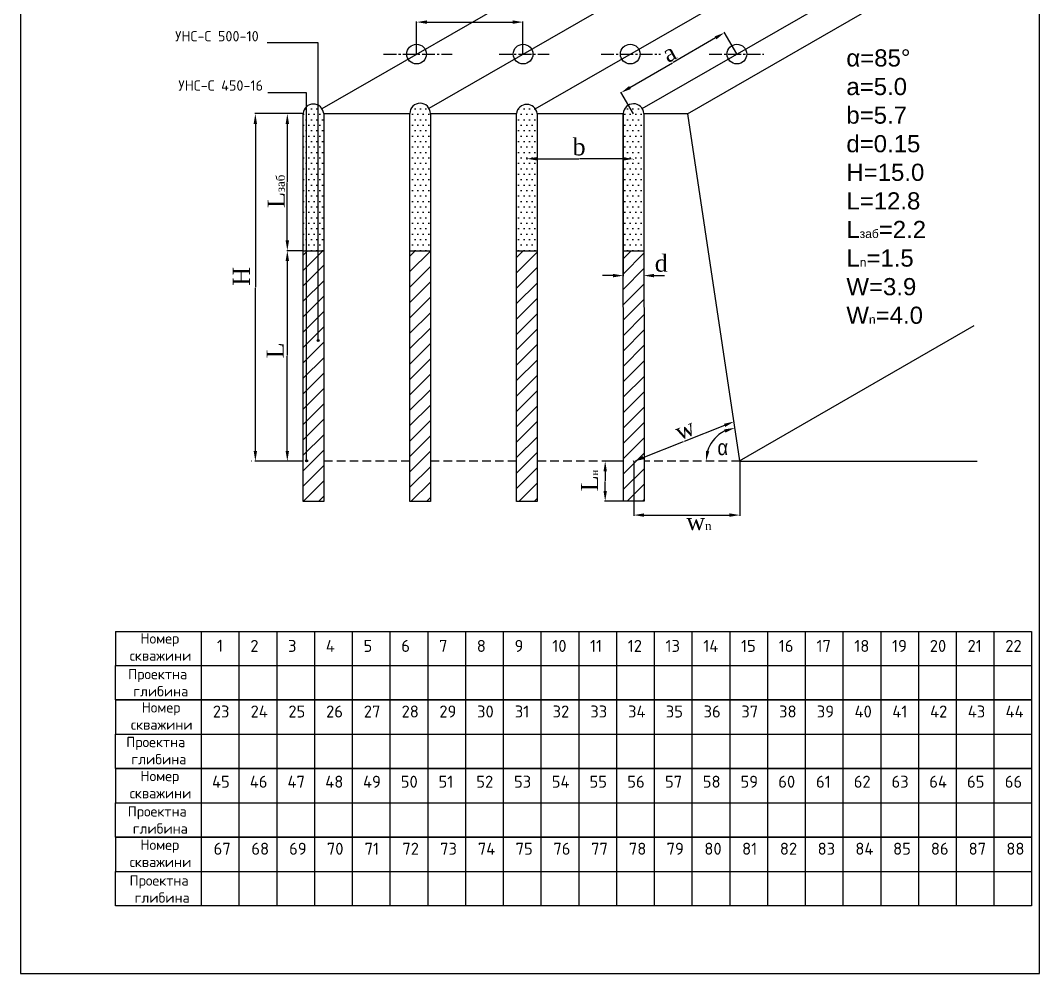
# Model space of a CAD drawing. Header units: metres. Extents: x -151 to 671, y 3490 to 3917.
# Drawn here: x -150.9 to 146.1, y 3490.4 to 3768.3 of the extents above; entities that cross this region are included whole.
import ezdxf

# ---------------------------------------------------------------- set-up
doc = ezdxf.new("R2010")
doc.units = ezdxf.units.M
doc.header["$LTSCALE"] = 5
doc.linetypes.add('CENTER2', pattern=[1.125, 0.75, -0.125, 0.125, -0.125])
doc.linetypes.add('DASHED', pattern=[0.75, 0.5, -0.25])
doc.styles.get("Standard").update_dxf_attribs({"font": 'simplex.shx'})
doc.styles.add('СПДС', font='isocpeur.ttf')
doc.dimstyles.get("Standard").update_dxf_attribs({"dimtxt": 0.18, "dimasz": 0.18, "dimexe": 0.18, "dimexo": 0.0625, "dimgap": 0.09, "dimtad": 0, "dimtih": 1, "dimtoh": 1, "dimdec": 4, "dimzin": 0, "dimdsep": 46, "dimtxsty": 'Standard', "dimcen": 0.09, "dimadec": 0, "dimazin": 0, "dimtfac": 1, "dimtdec": 4, "dimtofl": 0, "dimtmove": 0, "dimatfit": 3, "dimfxl": 1, "dimtolj": 1, "dimtzin": 0, "dimarcsym": 0})

# ---------------------------------------------------------------- blocks, each defined once
blk = doc.blocks.new('*D121')
at = {"color": 0, "lineweight": -2, "transparency": 16777216}
for p, q in [((-35.43, 3758.56), (-35.43, 3768.01)), ((-32.43, 3767.83), (-7.45, 3767.83)), ((-4.45, 3758.56), (-4.45, 3768.01))]:
    blk.add_line(p, q, dxfattribs=at)
at = {"color": 0, "transparency": 16777216}
for points in [[(-32.43, 3768.33), (-32.43, 3767.33), (-35.43, 3767.83)], [(-7.45, 3768.33), (-7.45, 3767.33), (-4.45, 3767.83)]]:
    blk.add_solid(points, dxfattribs=at)
at = {"layer": 'Defpoints', "color": 0, "transparency": 16777216}
for p in [(-4.45, 3767.83), (-35.43, 3758.5), (-4.45, 3758.5)]:
    blk.add_point(p, dxfattribs=at)
at = {"color": 0, "transparency": 16777216, "insert": (-19.94, 3767.93), "char_height": 0.0001, "attachment_point": 5}
blk.add_mtext('\\A1;b', dxfattribs=at)
blk = doc.blocks.new('*D124')
at = {"color": 0, "lineweight": -2, "transparency": 16777216}
for p, q in [((24.79, 3741.15), (24.79, 3693.74)), ((30.79, 3741.15), (30.79, 3693.74)), ((21.79, 3693.92), (18.79, 3693.92)), ((33.79, 3693.92), (36.79, 3693.92))]:
    blk.add_line(p, q, dxfattribs=at)
at = {"color": 0, "transparency": 16777216}
for points in [[(21.79, 3694.42), (21.79, 3693.42), (24.79, 3693.92)], [(33.79, 3694.42), (33.79, 3693.42), (30.79, 3693.92)]]:
    blk.add_solid(points, dxfattribs=at)
at = {"layer": 'Defpoints', "color": 0, "transparency": 16777216}
for p in [(24.79, 3741.21), (30.79, 3741.21), (24.79, 3693.92)]:
    blk.add_point(p, dxfattribs=at)
at = {"color": 0, "transparency": 16777216, "insert": (27.79, 3694.02), "char_height": 0.0001, "attachment_point": 5}
blk.add_mtext('\\A1;d', dxfattribs=at)
blk = doc.blocks.new('*D125')
at = {"color": 0, "lineweight": -2, "transparency": 16777216}
for p, q in [((-3.3, 3727.96), (-3.3, 3727.82)), ((-0.3, 3727.99), (11.86, 3727.97)), ((24.68, 3727.94), (12.06, 3727.97)), ((27.68, 3727.9), (27.68, 3727.76))]:
    blk.add_line(p, q, dxfattribs=at)
at = {"color": 0, "transparency": 16777216}
for points in [[(-0.3, 3728.49), (-0.3, 3727.49), (-3.3, 3728)], [(24.68, 3728.44), (24.68, 3727.44), (27.68, 3727.94)]]:
    blk.add_solid(points, dxfattribs=at)
at = {"layer": 'Defpoints', "color": 0, "transparency": 16777216}
for p in [(-3.3, 3728.02), (27.68, 3727.96), (27.68, 3727.94)]:
    blk.add_point(p, dxfattribs=at)
at = {"color": 0, "transparency": 16777216, "insert": (11.96, 3727.97), "char_height": 0.0001, "attachment_point": 5}
blk.add_mtext('\\A1;b', dxfattribs=at)
blk = doc.blocks.new('*D126')
at = {"color": 0, "lineweight": -2, "transparency": 16777216}
for p, q in [((51.69, 3763.24), (39.32, 3756.05)), ((57.88, 3758.55), (54.2, 3764.9)), ((26.76, 3748.76), (39.13, 3755.94)), ((27.76, 3741.06), (24.07, 3747.41))]:
    blk.add_line(p, q, dxfattribs=at)
at = {"color": 0, "transparency": 16777216}
for points in [[(51.44, 3763.67), (51.94, 3762.8), (54.29, 3764.74)], [(26.51, 3749.19), (27.01, 3748.32), (24.16, 3747.25)]]:
    blk.add_solid(points, dxfattribs=at)
at = {"layer": 'Defpoints', "color": 0, "transparency": 16777216}
for p in [(54.29, 3764.74), (57.91, 3758.5), (27.79, 3741)]:
    blk.add_point(p, dxfattribs=at)
at = {"color": 0, "transparency": 16777216, "insert": (39.23, 3756), "char_height": 0.001, "attachment_point": 5}
blk.add_mtext('\\A1;34.8345', dxfattribs=at)
blk = doc.blocks.new('*D127')
at = {"color": 0, "lineweight": -2, "transparency": 16777216}
for start, end in [(122.9007, 162.4064), (116.1276, 122.8735)]:
    blk.add_arc((58.72, 3639.82), 9.81, start, end, dxfattribs=at)
at = {"color": 0, "transparency": 16777216}
for points in [[(54.25, 3649.1), (54.55, 3648.15), (57.27, 3649.52)], [(49.87, 3642.71), (48.88, 3642.86), (48.91, 3639.82)]]:
    blk.add_solid(points, dxfattribs=at)
at = {"layer": 'Defpoints', "color": 0, "transparency": 16777216}
for p in [(43.53, 3741.06), (50, 3644.3), (30.79, 3639.82), (58.71, 3639.89), (58.83, 3639.82)]:
    blk.add_point(p, dxfattribs=at)
at = {"color": 0, "transparency": 16777216, "insert": (53.4, 3648.06), "char_height": 0.001, "attachment_point": 5}
blk.add_mtext('\\A1;81°', dxfattribs=at)
blk = doc.blocks.new('*D128')
at = {"color": 0, "lineweight": -2, "transparency": 16777216}
for p, q in [((27.88, 3639.7), (27.88, 3623.92)), ((58.74, 3639.76), (58.74, 3623.92)), ((30.88, 3624.1), (55.74, 3624.1))]:
    blk.add_line(p, q, dxfattribs=at)
at = {"color": 0, "transparency": 16777216}
for points in [[(30.88, 3624.6), (30.88, 3623.6), (27.88, 3624.1)], [(55.74, 3624.6), (55.74, 3623.6), (58.74, 3624.1)]]:
    blk.add_solid(points, dxfattribs=at)
at = {"layer": 'Defpoints', "color": 0, "transparency": 16777216}
for p in [(27.88, 3639.76), (58.74, 3639.82), (58.74, 3624.1)]:
    blk.add_point(p, dxfattribs=at)
at = {"color": 0, "transparency": 16777216, "insert": (43.31, 3624.2), "char_height": 0.0001, "attachment_point": 5}
blk.add_mtext('\\A1;30.8616', dxfattribs=at)
blk = doc.blocks.new('*D129')
at = {"color": 0, "lineweight": -2, "transparency": 16777216}
for p, q in [((54.31, 3650.26), (42.58, 3645.6)), ((57.1, 3651.37), (57.03, 3651.53)), ((30.64, 3640.87), (42.38, 3645.52)), ((27.86, 3639.76), (27.79, 3639.93))]:
    blk.add_line(p, q, dxfattribs=at)
at = {"color": 0, "transparency": 16777216}
for points in [[(54.13, 3650.72), (54.49, 3649.79), (57.1, 3651.37)], [(30.46, 3641.33), (30.83, 3640.4), (27.86, 3639.76)]]:
    blk.add_solid(points, dxfattribs=at)
at = {"layer": 'Defpoints', "color": 0, "transparency": 16777216}
for p in [(57.1, 3651.37), (57.12, 3651.31), (27.88, 3639.7)]:
    blk.add_point(p, dxfattribs=at)
at = {"color": 0, "transparency": 16777216, "insert": (42.48, 3645.56), "char_height": 0.0001, "attachment_point": 5}
blk.add_mtext('\\A1;31.4616', dxfattribs=at)
blk = doc.blocks.new('*D130')
at = {"color": 0, "lineweight": -2, "transparency": 16777216}
for p, q in [((-68.56, 3741.16), (-73.27, 3741.16)), ((-73.09, 3738.16), (-73.09, 3721.27)), ((-73.09, 3704.17), (-73.09, 3721.07)), ((-68.48, 3701.17), (-73.27, 3701.17))]:
    blk.add_line(p, q, dxfattribs=at)
at = {"color": 0, "transparency": 16777216}
for points in [[(-73.59, 3738.16), (-72.59, 3738.16), (-73.09, 3741.16)], [(-73.59, 3704.17), (-72.59, 3704.17), (-73.09, 3701.17)]]:
    blk.add_solid(points, dxfattribs=at)
at = {"layer": 'Defpoints', "color": 0, "transparency": 16777216}
for p in [(-68.49, 3741.16), (-73.09, 3701.17), (-68.42, 3701.17)]:
    blk.add_point(p, dxfattribs=at)
at = {"color": 0, "transparency": 16777216, "insert": (-73.09, 3721.17), "char_height": 0.0001, "attachment_point": 5}
blk.add_mtext('\\A1;39.9941', dxfattribs=at)
blk = doc.blocks.new('*D131')
at = {"color": 0, "lineweight": -2, "transparency": 16777216}
for p, q in [((-68.56, 3701.17), (-73.27, 3701.17)), ((-73.09, 3698.17), (-73.09, 3670.6)), ((-73.09, 3642.82), (-73.09, 3670.4)), ((-68.56, 3639.82), (-73.27, 3639.82))]:
    blk.add_line(p, q, dxfattribs=at)
at = {"color": 0, "transparency": 16777216}
for points in [[(-73.59, 3698.17), (-72.59, 3698.17), (-73.09, 3701.17)], [(-73.59, 3642.82), (-72.59, 3642.82), (-73.09, 3639.82)]]:
    blk.add_solid(points, dxfattribs=at)
at = {"layer": 'Defpoints', "color": 0, "transparency": 16777216}
for p in [(-68.49, 3701.17), (-73.09, 3639.82), (-68.49, 3639.82)]:
    blk.add_point(p, dxfattribs=at)
at = {"color": 0, "transparency": 16777216, "insert": (-73.09, 3670.5), "char_height": 0.0001, "attachment_point": 5}
blk.add_mtext('\\A1;61.3489', dxfattribs=at)
blk = doc.blocks.new('*D132')
at = {"color": 0, "lineweight": -2, "transparency": 16777216}
for p, q in [((-68.56, 3741.16), (-82.59, 3741.16)), ((-82.41, 3738.16), (-82.41, 3690.59)), ((-82.41, 3642.82), (-82.41, 3690.39)), ((-68.62, 3639.82), (-82.59, 3639.82))]:
    blk.add_line(p, q, dxfattribs=at)
at = {"color": 0, "transparency": 16777216}
for points in [[(-82.91, 3738.16), (-81.91, 3738.16), (-82.41, 3741.16)], [(-82.91, 3642.82), (-81.91, 3642.82), (-82.41, 3639.82)]]:
    blk.add_solid(points, dxfattribs=at)
at = {"layer": 'Defpoints', "color": 0, "transparency": 16777216}
for p in [(-68.49, 3741.16), (-82.41, 3639.82), (-68.56, 3639.82)]:
    blk.add_point(p, dxfattribs=at)
at = {"color": 0, "transparency": 16777216, "insert": (-82.41, 3690.49), "char_height": 0.0001, "attachment_point": 5}
blk.add_mtext('\\A1;101.3430', dxfattribs=at)
blk = doc.blocks.new('*D133')
at = {"color": 0, "lineweight": -2, "transparency": 16777216}
for p, q in [((24.73, 3639.82), (19.36, 3639.82)), ((19.54, 3636.82), (19.54, 3634.09)), ((19.54, 3631.16), (19.54, 3633.89)), ((24.82, 3628.16), (19.36, 3628.16))]:
    blk.add_line(p, q, dxfattribs=at)
at = {"color": 0, "transparency": 16777216}
for points in [[(19.04, 3636.82), (20.04, 3636.82), (19.54, 3639.82)], [(19.04, 3631.16), (20.04, 3631.16), (19.54, 3628.16)]]:
    blk.add_solid(points, dxfattribs=at)
at = {"layer": 'Defpoints', "color": 0, "transparency": 16777216}
for p in [(24.79, 3639.82), (19.54, 3628.16), (24.88, 3628.16)]:
    blk.add_point(p, dxfattribs=at)
at = {"color": 0, "transparency": 16777216, "insert": (19.54, 3633.99), "char_height": 0.0001, "attachment_point": 5}
blk.add_mtext('\\A1;11.6562', dxfattribs=at)

msp = doc.modelspace()

# ---------------------------------------------------------------- hatches: boundary and pattern name
h = msp.add_hatch()
h.set_pattern_fill('DOTS', color=256)
h.set_pattern_definition([(0, (53.824, 32.5531), (0.79375, 1.5875), [0, -1.5875])])
h.paths.add_polyline_path([(-31.39961, 3741.2087, 0.999999922), (-37.39961, 3741.15033), (-37.39961, 3701.1696), (-31.39961, 3701.1696)])
h.paths.add_polyline_path([(-62.49427, 3741.21124, 0.919086319), (-68.49427, 3741.16463), (-68.49427, 3701.1696), (-62.49427, 3701.1696)])
h.paths.add_polyline_path([(-0.30494, 3741.2087, 0.887355022), (-6.30494, 3741.16719), (-6.30494, 3701.1696), (-0.30494, 3701.1696)])
h.paths.add_polyline_path([(30.78972, 3741.2087, 0.940031542), (24.78972, 3741.17042), (24.78972, 3701.1696), (30.78972, 3701.1696)])
h = msp.add_hatch()
h.set_pattern_fill('ANSI31', color=256)
h.set_pattern_definition([(45, (53.824, 32.553), (-2.245064, 2.245064), [])])
h.paths.add_polyline_path([(-68.49427, 3628.07188), (-62.49427, 3628.07188), (-62.49427, 3701.1696), (-68.49427, 3701.1696)])
h.paths.add_polyline_path([(-6.30494, 3628.07188), (-0.30494, 3628.07188), (-0.30494, 3701.1696), (-6.30494, 3701.1696)])
h.paths.add_polyline_path([(-37.39961, 3628.07188), (-31.39961, 3628.07188), (-31.39961, 3701.1696), (-37.39961, 3701.1696)])
h.paths.add_polyline_path([(24.87582, 3628.1645), (30.87582, 3628.1645), (30.82022, 3701.1696), (24.82022, 3701.1696)])
h = msp.add_hatch(color=256)
h.dxf.hatch_style = 1
h.paths.add_polyline_path([(-63.81571, 3674.99929, 1), (-64.41027, 3674.99929, 1)])
h = msp.add_hatch(color=256)
h.dxf.hatch_style = 1
h.paths.add_polyline_path([(-67.16756, 3639.89049, 1), (-67.76212, 3639.89049, 1)])

# ---------------------------------------------------------------- linework, layer by layer
for p, q in [((-64.13129, 3761.73929), (-78.9488, 3761.73929)), ((-64.13129, 3674.99193), (-64.13129, 3761.73929)), ((-67.50077, 3747.232), (-78.81476, 3747.232)), ((-67.50077, 3639.8533), (-67.50077, 3747.232)), ((-62.494, 3741.20828), (-37.37186, 3741.2087)), ((-31.39961, 3741.2087), (-6.27719, 3741.2087)), ((-0.30494, 3741.2087), (24.81747, 3741.2087)), ((30.78972, 3741.2087), (43.78384, 3741.2087)), ((-68.42133, 3701.1696), (-62.49427, 3701.1696)), ((-37.46778, 3701.1696), (-31.34008, 3701.1696)), ((-6.30494, 3701.1696), (-0.30494, 3701.1696)), ((24.78972, 3701.1696), (30.78972, 3701.1696)), ((27.87846, 3639.76425), (27.87846, 3624.69756)), ((58.74001, 3639.82096), (127.89269, 3639.82096)), ((-98.19196, 3590.2042), (-98.19196, 3570.2042)), ((-87.19196, 3590.2042), (-87.19196, 3570.2042)), ((-76.19196, 3590.2042), (-76.19196, 3570.2042)), ((-65.19196, 3590.2042), (-65.19196, 3570.2042)), ((-54.19196, 3590.2042), (-54.19196, 3570.2042)), ((-43.19196, 3590.2042), (-43.19196, 3570.2042)), ((-32.19196, 3590.2042), (-32.19196, 3570.2042)), ((-21.19196, 3590.2042), (-21.19196, 3570.2042)), ((-10.19196, 3590.2042), (-10.19196, 3570.2042)), ((0.80804, 3590.2042), (0.80804, 3570.2042)), ((11.80804, 3590.2042), (11.80804, 3570.2042)), ((22.80804, 3590.2042), (22.80804, 3570.2042)), ((33.80804, 3590.2042), (33.80804, 3570.2042)), ((44.80804, 3590.2042), (44.80804, 3570.2042)), ((55.80804, 3590.2042), (55.80804, 3570.2042)), ((66.80804, 3590.2042), (66.80804, 3570.2042)), ((77.80804, 3590.2042), (77.80804, 3570.2042)), ((88.80804, 3590.2042), (88.80804, 3570.2042)), ((99.80804, 3590.2042), (99.80804, 3570.2042)), ((110.80804, 3590.2042), (110.80804, 3570.2042)), ((121.80804, 3590.2042), (121.80804, 3570.2042)), ((132.80804, 3590.2042), (132.80804, 3570.2042)), ((143.80804, 3590.2042), (143.80804, 3570.2042)), ((-98.19196, 3570.2042), (-98.19196, 3550.2042)), ((-87.19196, 3570.2042), (-87.19196, 3550.2042)), ((-76.19196, 3570.2042), (-76.19196, 3550.2042)), ((-65.19196, 3570.2042), (-65.19196, 3550.2042)), ((-54.19196, 3570.2042), (-54.19196, 3550.2042)), ((-43.19196, 3570.2042), (-43.19196, 3550.2042)), ((-32.19196, 3570.2042), (-32.19196, 3550.2042)), ((-21.19196, 3570.2042), (-21.19196, 3550.2042)), ((-10.19196, 3570.2042), (-10.19196, 3550.2042)), ((0.80804, 3570.2042), (0.80804, 3550.2042)), ((11.80804, 3570.2042), (11.80804, 3550.2042)), ((22.80804, 3570.2042), (22.80804, 3550.2042)), ((33.80804, 3570.2042), (33.80804, 3550.2042)), ((44.80804, 3570.2042), (44.80804, 3550.2042)), ((55.80804, 3570.2042), (55.80804, 3550.2042)), ((66.80804, 3570.2042), (66.80804, 3550.2042)), ((77.80804, 3570.2042), (77.80804, 3550.2042)), ((88.80804, 3570.2042), (88.80804, 3550.2042)), ((99.80804, 3570.2042), (99.80804, 3550.2042)), ((110.80804, 3570.2042), (110.80804, 3550.2042)), ((121.80804, 3570.2042), (121.80804, 3550.2042)), ((132.80804, 3570.2042), (132.80804, 3550.2042)), ((143.80804, 3570.2042), (143.80804, 3550.2042)), ((-98.19196, 3550.2042), (-98.19196, 3530.2042)), ((-87.19196, 3550.2042), (-87.19196, 3530.2042)), ((-76.19196, 3550.2042), (-76.19196, 3530.2042)), ((-65.19196, 3550.2042), (-65.19196, 3530.2042)), ((-54.19196, 3550.2042), (-54.19196, 3530.2042)), ((-43.19196, 3550.2042), (-43.19196, 3530.2042)), ((-32.19196, 3550.2042), (-32.19196, 3530.2042)), ((-21.19196, 3550.2042), (-21.19196, 3530.2042)), ((-10.19196, 3550.2042), (-10.19196, 3530.2042)), ((0.80804, 3550.2042), (0.80804, 3530.2042)), ((11.80804, 3550.2042), (11.80804, 3530.2042)), ((22.80804, 3550.2042), (22.80804, 3530.2042)), ((33.80804, 3550.2042), (33.80804, 3530.2042)), ((44.80804, 3550.2042), (44.80804, 3530.2042)), ((55.80804, 3550.2042), (55.80804, 3530.2042)), ((66.80804, 3550.2042), (66.80804, 3530.2042)), ((77.80804, 3550.2042), (77.80804, 3530.2042)), ((88.80804, 3550.2042), (88.80804, 3530.2042)), ((99.80804, 3550.2042), (99.80804, 3530.2042)), ((110.80804, 3550.2042), (110.80804, 3530.2042)), ((121.80804, 3550.2042), (121.80804, 3530.2042)), ((132.80804, 3550.2042), (132.80804, 3530.2042)), ((143.80804, 3550.2042), (143.80804, 3530.2042)), ((-98.19196, 3530.2042), (-98.19196, 3510.2042)), ((-87.19196, 3530.2042), (-87.19196, 3510.2042)), ((-76.19196, 3530.2042), (-76.19196, 3510.2042)), ((-65.19196, 3530.2042), (-65.19196, 3510.2042)), ((-54.19196, 3530.2042), (-54.19196, 3510.2042)), ((-43.19196, 3530.2042), (-43.19196, 3510.2042)), ((-32.19196, 3530.2042), (-32.19196, 3510.2042)), ((-21.19196, 3530.2042), (-21.19196, 3510.2042)), ((-10.19196, 3530.2042), (-10.19196, 3510.2042)), ((0.80804, 3530.2042), (0.80804, 3510.2042)), ((11.80804, 3530.2042), (11.80804, 3510.2042)), ((22.80804, 3530.2042), (22.80804, 3510.2042)), ((33.80804, 3530.2042), (33.80804, 3510.2042)), ((44.80804, 3530.2042), (44.80804, 3510.2042)), ((55.80804, 3530.2042), (55.80804, 3510.2042)), ((66.80804, 3530.2042), (66.80804, 3510.2042)), ((77.80804, 3530.2042), (77.80804, 3510.2042)), ((88.80804, 3530.2042), (88.80804, 3510.2042)), ((99.80804, 3530.2042), (99.80804, 3510.2042)), ((110.80804, 3530.2042), (110.80804, 3510.2042)), ((121.80804, 3530.2042), (121.80804, 3510.2042)), ((132.80804, 3530.2042), (132.80804, 3510.2042)), ((143.80804, 3530.2042), (143.80804, 3510.2042))]:
    msp.add_line(p, q)
at = {"linetype": 'CENTER2'}
for p, q in [((-45.06247, 3758.4967), (-25.05809, 3758.4967)), ((-11.36189, 3758.4967), (3.25441, 3758.4967)), ((18.32706, 3758.4967), (35.62253, 3758.4967)), ((49.78689, 3758.4967), (65.74006, 3758.4967))]:
    msp.add_line(p, q, dxfattribs=at)
at = {"linetype": 'DASHED'}
for p, q in [((-68.49427, 3639.82067), (-83.59867, 3639.82067)), ((-37.39961, 3639.82067), (-62.49427, 3639.82067)), ((-6.30494, 3639.82067), (-31.39961, 3639.82067)), ((24.78972, 3639.82067), (-0.30494, 3639.82067)), ((58.82866, 3639.82067), (30.78972, 3639.82067))]:
    msp.add_line(p, q, dxfattribs=at)
at = {"flags": 128}
msp.add_lwpolyline([(-150.87562, 3490.415), (146.12438, 3490.415), (146.12438, 3910.415), (-150.87562, 3910.415)], close=True, dxfattribs=at)
for points in [[(-62.95494, 3742.60133), (2.96682, 3780.67249)], [(-31.79557, 3742.74049), (34.02858, 3780.67249)], [(-0.86257, 3742.56384), (65.24134, 3780.67249)], [(30.29337, 3742.6088), (96.32435, 3780.67249)], [(43.53065, 3741.06253), (111.85954, 3780.51223)], [(-62.49427, 3741.2087), (-62.49427, 3628.10517), (-68.49427, 3628.10517), (-68.49427, 3741.22279)], [(-31.39961, 3741.2087), (-31.39961, 3628.0148), (-37.39961, 3628.0148), (-37.39961, 3741.2087)], [(-0.30494, 3741.2087), (-0.30494, 3628.10117), (-6.30494, 3628.10117), (-6.30494, 3741.2087)], [(30.78972, 3741.2087), (30.87846, 3628.1645), (24.87846, 3628.1645), (24.78972, 3741.2087)], [(43.53065, 3741.06253), (58.71293, 3639.88727)], [(58.71293, 3639.88727), (127.04182, 3679.33697)], [(-123.19196, 3590.2042), (-123.19196, 3580.2042)], [(-123.19196, 3590.2042), (143.80804, 3590.2042)], [(-123.19196, 3580.2042), (143.80804, 3580.2042)], [(143.80804, 3570.2042), (-123.19196, 3570.2042), (-123.19196, 3580.2042)], [(-123.19196, 3570.2042), (-123.19196, 3560.2042)], [(-123.19196, 3570.2042), (143.80804, 3570.2042)], [(-123.19196, 3560.2042), (143.80804, 3560.2042)], [(143.80804, 3550.2042), (-123.19196, 3550.2042), (-123.19196, 3560.2042)], [(-123.19196, 3550.2042), (-123.19196, 3540.2042)], [(-123.19196, 3550.2042), (143.80804, 3550.2042)], [(-123.19196, 3540.2042), (143.80804, 3540.2042)], [(143.80804, 3530.2042), (-123.19196, 3530.2042), (-123.19196, 3540.2042)], [(-123.19196, 3530.2042), (-123.19196, 3520.2042)], [(-123.19196, 3530.2042), (143.80804, 3530.2042)], [(-123.19196, 3520.2042), (143.80804, 3520.2042)], [(143.80804, 3510.2042), (-123.19196, 3510.2042), (-123.19196, 3520.2042)]]:
    msp.add_lwpolyline(points, dxfattribs=at)
for centre, radius in [((-35.43296, 3758.4967), 2.87639), ((-4.38101, 3758.4967), 2.87639), ((26.83175, 3758.4967), 2.87639), ((57.91477, 3758.4967), 2.87639), ((-64.11299, 3674.99929), 0.29728), ((-67.46484, 3639.89049), 0.29728)]:
    msp.add_circle(centre, radius)
for centre, radius, start, end in [((-65.4923, 3740.93451), 3.01078, 5.2171081, 175.6339202), ((-34.39961, 3741.17952), 3.00014, 0.557441, 179.442568), ((-3.30245, 3740.82856), 3.02152, 7.2276431, 173.6233853), ((27.79091, 3741.00392), 3.0058, 3.9065789, 176.9444494)]:
    msp.add_arc(centre, radius, start, end)

# ---------------------------------------------------------------- texts
at = {"char_height": 3, "attachment_point": 1, "style": 'СПДС'}
for s, insert in [('УНС-С 500-10', (-105.77954, 3765.21994)), ('УНС-С 450-16', (-104.83539, 3750.83914))]:
    msp.add_mtext(s, dxfattribs=dict(at, insert=insert))
at = {"attachment_point": 1, "style": 'СПДС'}
for s, insert, char_height, rotation in [('{\\f@Batang|b0|i0|c0|p18;а}', (35.49517, 3760.2789), 5, 27.86659), ('{\\f@Batang|b0|i0|c0|p18;L\\f@Batang|b0|i0|c204|p18;\\H0.5x;заб}', (-78.84163, 3713.65184), 5, 90), ('{\\f@Batang|b0|i0|c0|p18;H}', (-88.99245, 3690.96538), 5, 90), ('{\\f@Batang|b0|i0|c0|p18;L}', (-79.14852, 3669.80719), 5, 90), ('{\\f@Batang|b0|i0|c0|p18;w}', (39.26039, 3650.39854), 5, 22.3606645), ('{\\fArial Narrow|b0|i0|c0|p34;\\H0.75x;α}', (52.24277, 3646.07298), 6, 0.1473387), ('{\\f@Batang|b0|i0|c0|p18;L\\f@Batang|b0|i0|c204|p18;\\H0.4x;н}', (12.46259, 3631.04697), 5, 90)]:
    msp.add_mtext_dynamic_manual_height_columns(s, width=2.088628, gutter_width=10, heights=[0], dxfattribs=dict(at, insert=insert, char_height=char_height, rotation=rotation))
for s, width, heights, insert, char_height in [('{\\f@Arial Unicode MS|b0|i0|c0|p34;α=85%%D\\P\\f@Arial Unicode MS|b0|i0|c204|p34;а\\f@Arial Unicode MS|b0|i0|c0|p34;=5.0\\Pb=5.7\\Pd=0.15\\PH=15.0\\PL=12.8\\PL\\f@Arial Unicode MS|b0|i0|c204|p34;\\H0.5x;заб\\f@Arial Unicode MS|b0|i0|c0|p34;\\H2x;=2.2\\PL\\H0.5x;n\\H2x;=1.5\\PW=3.9\\PW\\H0.5x;n\\H2x;=4.0}', 2.088628, [0], (89.81526, 3759.88633), 5), ('{\\f@Batang|b0|i0|c0|p18;b}', 2.088628, [0], (10.03769, 3733.98285), 5), ('{\\f@Batang|b0|i0|c0|p18;d}', 2.088628, [0], (33.97524, 3700.05778), 5), ('{\\f@Batang|b0|i0|c0|p18;w\\H0.5x;n}', 2.088628, [0], (43.19249, 3624.71113), 5), ('\\pi6.83;Номер \\P\\pi3.68;скважини', 24.1599027, [0], (-122.71572, 3589.62999), 3), ('\\pi4.5182;1', 10.0864123, [0], (-98.1136, 3587.77068), 3.5), ('2', 10.0864123, [0], (-83.8823, 3587.70202), 3.5), ('3', 10.0864123, [0], (-72.8823, 3587.70202), 3.5), ('4', 10.0864123, [0], (-61.8823, 3587.70202), 3.5), ('5', 10.0864123, [0], (-50.8823, 3587.70202), 3.5), ('6', 10.0864123, [0], (-39.8823, 3587.70202), 3.5), ('7', 10.0864123, [0], (-28.8823, 3587.70202), 3.5), ('8', 10.0864123, [0], (-17.8823, 3587.70202), 3.5), ('9', 10.0864123, [0], (-6.8823, 3587.70202), 3.5), ('10', 10.0864123, [0], (4.1177, 3587.70202), 3.5), ('11', 10.0864123, [0], (15.1177, 3587.70202), 3.5), ('12', 10.0864123, [0], (26.1177, 3587.70202), 3.5), ('13', 10.0864123, [0], (37.1177, 3587.70202), 3.5), ('14', 10.0864123, [0], (48.1177, 3587.70202), 3.5), ('15', 10.0864123, [0], (59.1177, 3587.70202), 3.5), ('16', 10.0864123, [0], (70.1177, 3587.70202), 3.5), ('17', 10.0864123, [0], (81.1177, 3587.70202), 3.5), ('18', 10.0864123, [0], (92.1177, 3587.70202), 3.5), ('19', 10.0864123, [0], (103.1177, 3587.70202), 3.5), ('20', 10.0864123, [0], (114.1177, 3587.70202), 3.5), ('21', 10.0864123, [0], (125.1177, 3587.70202), 3.5), ('22', 10.0864123, [0], (136.1177, 3587.70202), 3.5), ('\\pi3.38;Проектна\\P\\pi4.88;глибина', 24.1599027, [0], (-122.85439, 3579.24202), 3), ('\\pi6.83;Номер \\P\\pi3.68;скважини', 24.1599027, [0], (-122.36558, 3569.52114), 3), ('{\\H1.75x;23}^I^I', 10.0864123, [0], (-94.80251, 3568.58112), 2), ('24', 10.0864123, [0], (-83.80251, 3568.58112), 3.5), ('25', 10.0864123, [0], (-72.80251, 3568.58112), 3.5), ('26', 10.0864123, [0], (-61.80251, 3568.58112), 3.5), ('27', 10.0864123, [0], (-50.80251, 3568.58112), 3.5), ('28', 10.0864123, [0], (-39.80251, 3568.58112), 3.5), ('29', 10.0864123, [0], (-28.80251, 3568.58112), 3.5), ('30', 10.0864123, [0], (-17.80251, 3568.58112), 3.5), ('31', 10.0864123, [0], (-6.80251, 3568.58112), 3.5), ('32', 10.0864123, [0], (4.19749, 3568.58112), 3.5), ('33', 10.0864123, [0], (15.19749, 3568.58112), 3.5), ('34', 10.0864123, [0], (26.19749, 3568.58112), 3.5), ('35', 10.0864123, [0], (37.19749, 3568.58112), 3.5), ('36', 10.0864123, [0], (48.19749, 3568.58112), 3.5), ('37', 10.0864123, [0], (59.19749, 3568.58112), 3.5), ('38', 10.0864123, [0], (70.19749, 3568.58112), 3.5), ('39', 10.0864123, [0], (81.19749, 3568.58112), 3.5), ('40', 10.0864123, [0], (92.19749, 3568.58112), 3.5), ('41', 10.0864123, [0], (103.19749, 3568.58112), 3.5), ('42', 10.0864123, [0], (114.19749, 3568.58112), 3.5), ('43', 10.0864123, [0], (125.19749, 3568.58112), 3.5), ('44', 10.0864123, [0], (136.19749, 3568.58112), 3.5), ('\\pi3.38;Проектна\\P\\pi4.88;глибина', 24.1599027, [0], (-123.40909, 3559.43563), 3), ('\\pi6.83;Номер \\P\\pi3.68;скважини', 24.1599027, [0], (-122.71469, 3549.5217), 3), ('45', 10.0864123, [0], (-95.03419, 3548.11833), 3.5), ('46', 10.0864123, [0], (-84.03419, 3548.11833), 3.5), ('47', 10.0864123, [0], (-73.03419, 3548.11833), 3.5), ('48', 10.0864123, [0], (-62.03419, 3548.11833), 3.5), ('49', 10.0864123, [0], (-51.03419, 3548.11833), 3.5), ('50', 10.0864123, [0], (-40.03419, 3548.11833), 3.5), ('51', 10.0864123, [0], (-29.03419, 3548.11833), 3.5), ('52', 10.0864123, [0], (-18.03419, 3548.11833), 3.5), ('53', 10.0864123, [0], (-7.03419, 3548.11833), 3.5), ('54', 10.0864123, [0], (3.96581, 3548.11833), 3.5), ('55', 10.0864123, [0], (14.96581, 3548.11833), 3.5), ('56', 10.0864123, [0], (25.96581, 3548.11833), 3.5), ('57', 10.0864123, [0], (36.96581, 3548.11833), 3.5), ('58', 10.0864123, [0], (47.96581, 3548.11833), 3.5), ('59', 10.0864123, [0], (58.96581, 3548.11833), 3.5), ('60', 10.0864123, [0], (69.96581, 3548.11833), 3.5), ('61', 10.0864123, [0], (80.96581, 3548.11833), 3.5), ('62', 10.0864123, [0], (91.96581, 3548.11833), 3.5), ('63', 10.0864123, [0], (102.96581, 3548.11833), 3.5), ('64', 10.0864123, [0], (113.96581, 3548.11833), 3.5), ('65', 10.0864123, [0], (124.96581, 3548.11833), 3.5), ('66', 10.0864123, [0], (135.96581, 3548.11833), 3.5), ('\\pi3.38;Проектна\\P\\pi4.88;глибина', 24.1599027, [0], (-122.99307, 3539.21372), 3), ('\\pi6.83;Номер \\P\\pi3.68;скважини', 24.1599027, [0], (-122.72177, 3529.47932), 3), ('67', 10.0864123, [0], (-94.57084, 3528.58112), 3.5), ('68', 10.0864123, [0], (-83.57084, 3528.58112), 3.5), ('69', 10.0864123, [0], (-72.57084, 3528.58112), 3.5), ('70', 10.0864123, [0], (-61.57084, 3528.58112), 3.5), ('71', 10.0864123, [0], (-50.57084, 3528.58112), 3.5), ('72', 10.0864123, [0], (-39.57084, 3528.58112), 3.5), ('73', 10.0864123, [0], (-28.57084, 3528.58112), 3.5), ('74', 10.0864123, [0], (-17.57084, 3528.58112), 3.5), ('75', 10.0864123, [0], (-6.57084, 3528.58112), 3.5), ('76', 10.0864123, [0], (4.42916, 3528.58112), 3.5), ('77', 10.0864123, [0], (15.42916, 3528.58112), 3.5), ('78', 10.0864123, [0], (26.42916, 3528.58112), 3.5), ('79', 10.0864123, [0], (37.42916, 3528.58112), 3.5), ('80', 10.0864123, [3.92087], (48.42916, 3528.58112), 3.5), ('81', 10.0864123, [0], (59.42916, 3528.58112), 3.5), ('82', 10.0864123, [0], (70.42916, 3528.58112), 3.5), ('83', 10.0864123, [0], (81.42916, 3528.58112), 3.5), ('84', 10.0864123, [0], (92.42916, 3528.58112), 3.5), ('85', 10.0864123, [0], (103.42916, 3528.58112), 3.5), ('86', 10.0864123, [0], (114.42916, 3528.58112), 3.5), ('87', 10.0864123, [0], (125.42916, 3528.58112), 3.5), ('88', 10.0864123, [0], (136.42916, 3528.58112), 3.5), ('\\pi3.38;Проектна\\P\\pi4.88;глибина', 24.1599027, [0], (-122.4452, 3519.07199), 3)]:
    msp.add_mtext_dynamic_manual_height_columns(s, width=width, gutter_width=10, heights=heights, dxfattribs=dict(at, insert=insert, char_height=char_height))

# ---------------------------------------------------------------- dimensions: what is measured, and where the dimension line sits
dim = msp.add_aligned_dim(p1=(-35.43145, 3758.4967), p2=(-4.4535, 3758.4967), distance=9.33286, text='b', dimstyle='Standard', override={"dimtxt": 0.0001, "dimasz": 3, "dimgap": 0.1, "dimtad": 1})
dim.commit()
dim.dimension.update_dxf_attribs({"geometry": '*D121', "text_midpoint": (-19.94247, 3767.92961)})
for p1, p2, distance, override, picture, middle in [((27.79091, 3741.00392), (57.91477, 3758.4967), 7.22373, {"dimtxt": 0.001, "dimasz": 3}, '*D126', (39.22531, 3755.99717)), ((27.87846, 3639.70175), (57.12115, 3651.30776), 0.06231, {"dimtxt": 0.0001, "dimasz": 3, "dimgap": 0.1, "dimtad": 1}, '*D129', (42.47682, 3645.56267))]:
    dim = msp.add_aligned_dim(p1=p1, p2=p2, distance=distance, dimstyle='Standard', override=override)
    dim.commit()
    dim.dimension.update_dxf_attribs({"geometry": picture, "text_midpoint": middle})
for base, p1, p2, picture, middle in [((-82.405663, 3639.820671), (-68.494342, 3741.163717), (-68.556773, 3639.820671), '*D132', (-82.405663, 3690.492194)), ((-73.09351, 3701.1696), (-68.49434, 3741.16372), (-68.42133, 3701.1696), '*D130', (-73.09351, 3721.16666)), ((-73.09351, 3639.82067), (-68.49427, 3701.1696), (-68.49427, 3639.82067), '*D131', (-73.09351, 3670.49514)), ((19.54029, 3628.1645), (24.78972, 3639.82067), (24.87846, 3628.1645), '*D133', (19.54029, 3633.99259))]:
    dim = msp.add_linear_dim(base=base, p1=p1, p2=p2, angle=90, dimstyle='Standard', override={"dimtxt": 0.0001, "dimasz": 3, "dimgap": 0.1, "dimtad": 1})
    dim.commit()
    dim.dimension.update_dxf_attribs({"geometry": picture, "text_midpoint": middle})
dim = msp.add_linear_dim(base=(24.78972, 3693.92409), p1=(30.78972, 3741.2087), p2=(24.78972, 3741.2087), text='d', dimstyle='Standard', override={"dimtxt": 0.0001, "dimasz": 3, "dimgap": 0.1, "dimtad": 1, "dimjust": 1})
dim.commit()
dim.dimension.update_dxf_attribs({"geometry": '*D124', "text_midpoint": (27.78972, 3694.02414)})
dim = msp.add_angular_dim_2l(base=(49.99569, 3644.29726), line1=((58.82866, 3639.82067), (30.78972, 3639.82067)), line2=((43.53065, 3741.06253), (58.71293, 3639.88727)), dimstyle='Standard', override={"dimtxt": 0.001, "dimasz": 3, "dimgap": 0.001})
dim.commit()
dim.dimension.update_dxf_attribs({"geometry": '*D127', "text_midpoint": (53.39712, 3648.05719), "dimtype": 162})
dim = msp.add_linear_dim(base=(27.67877, 3727.93545), p1=(-3.29913, 3728.02232), p2=(27.67882, 3727.95982), angle=359.8844022, text='b', dimstyle='Standard', override={"dimtxt": 0.0001, "dimasz": 3, "dimgap": 0.1, "dimtad": 1})
dim.commit()
dim.dimension.update_dxf_attribs({"geometry": '*D125', "text_midpoint": (11.9639, 3727.96716), "dimtype": 161})
dim = msp.add_linear_dim(base=(58.740015, 3624.097213), p1=(27.87846, 3639.764245), p2=(58.740015, 3639.820955), dimstyle='Standard', override={"dimtxt": 0.0001, "dimasz": 3, "dimgap": 0.1, "dimtad": 1})
dim.commit()
dim.dimension.update_dxf_attribs({"geometry": '*D128', "text_midpoint": (43.309237, 3624.097213), "dimtype": 160})

doc.saveas('drawing.dxf')
